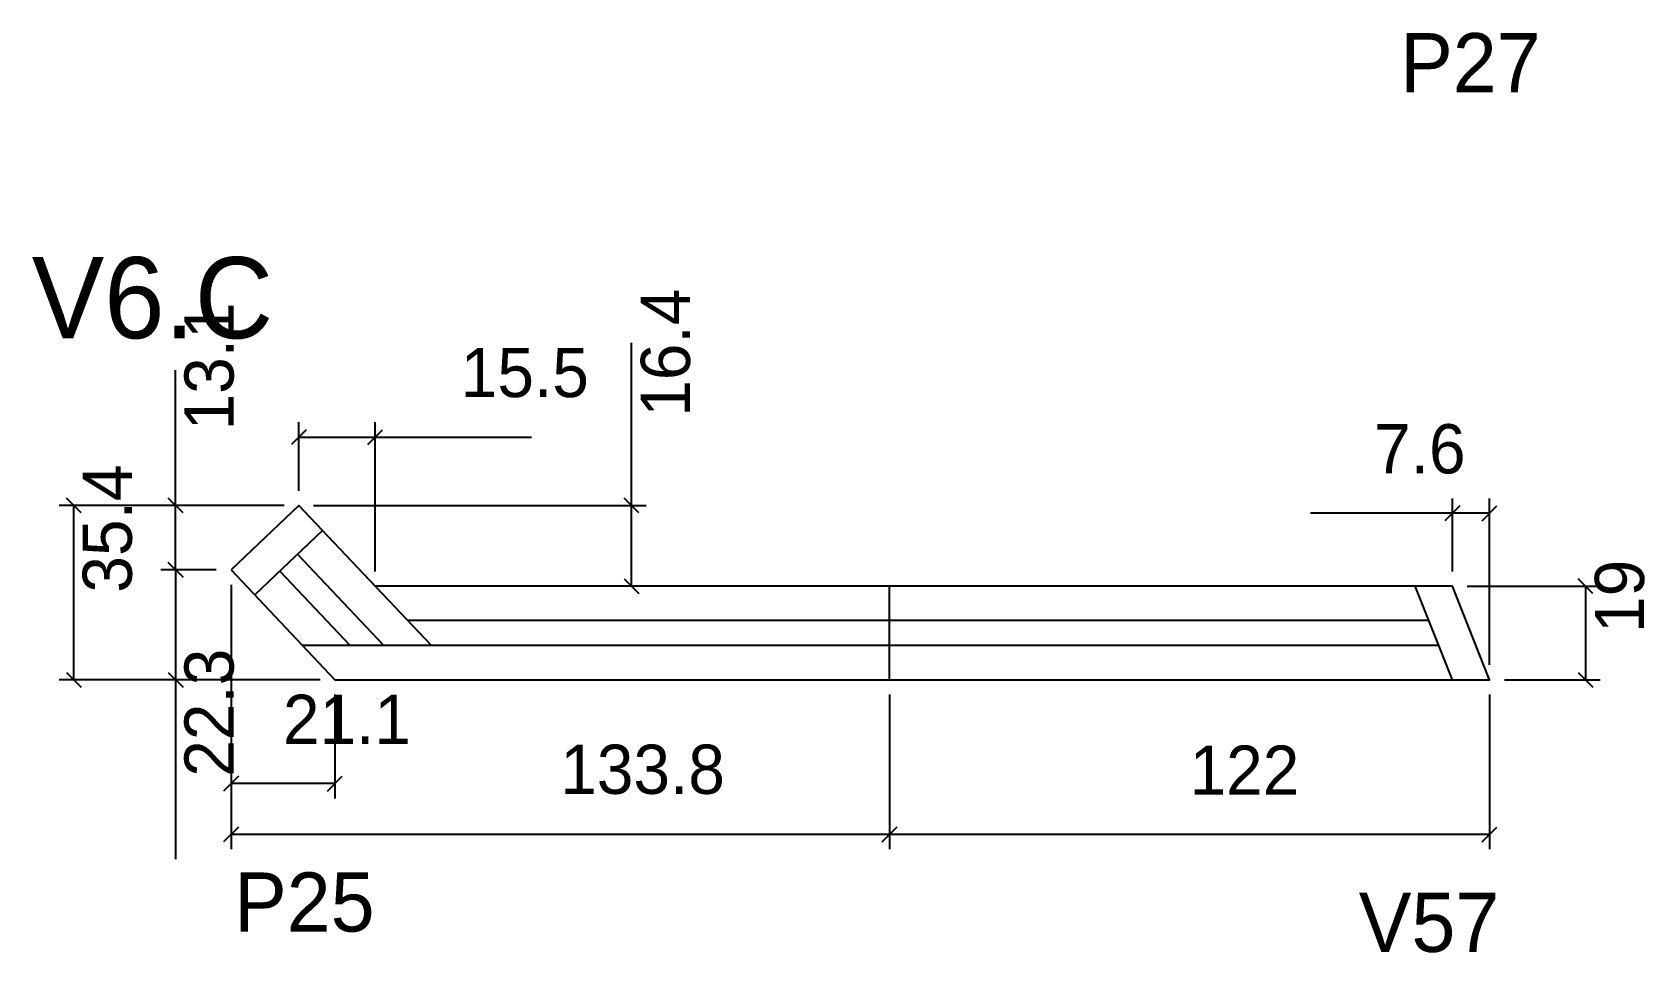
# Model space of a CAD drawing. Header units: metres. Extents: x 4282 to 4609, y 109 to 296.
import ezdxf

# ---------------------------------------------------------------- set-up
doc = ezdxf.new("R2010")
doc.units = ezdxf.units.M
for name, color, linetype in [('5', 7, 'Continuous'), ('NOMENCLATURA', 7, 'Continuous'), ('Painéis', 7, 'Continuous'), ('SARR_2.2x7', 7, 'Continuous')]:
    doc.layers.add(name, color=color, linetype=linetype)

msp = doc.modelspace()

# ---------------------------------------------------------------- linework, layer by layer
at = {"layer": 'Painéis', "color": 4, "lineweight": 25}
for p, q in [((4403.26, 199.47), (4403.26, 232.52)), ((4310.65, 199.47), (4310.65, 226.98)), ((4335.69, 202.47), (4335.69, 216.39)), ((4351.18, 186.11), (4351.18, 216.39)), ((4335.69, 213.39), (4351.18, 213.39)), ((4351.18, 213.39), (4382.98, 213.39)), ((4570.07, 186.11), (4570.07, 200.91)), ((4577.63, 167.11), (4577.63, 200.91)), ((4332.69, 199.47), (4286.97, 199.47)), ((4289.97, 164.11), (4289.97, 199.47)), ((4332.69, 199.47), (4307.65, 199.47)), ((4310.65, 186.41), (4310.65, 199.47)), ((4338.69, 199.47), (4406.26, 199.47)), ((4403.26, 183.11), (4403.26, 199.47)), ((4570.07, 197.91), (4541.27, 197.91)), ((4577.63, 197.91), (4570.07, 197.91)), ((4318.9, 186.41), (4307.65, 186.41)), ((4318.9, 186.41), (4307.65, 186.41)), ((4310.65, 186.41), (4310.65, 164.11)), ((4321.9, 183.41), (4321.9, 129.68)), ((4321.9, 183.41), (4321.9, 140.01)), ((4573.07, 183.11), (4600.11, 183.11)), ((4597.11, 183.11), (4597.11, 164.11)), ((4340.01, 164.11), (4286.97, 164.11)), ((4340.01, 164.11), (4307.65, 164.11)), ((4310.65, 164.11), (4310.65, 127.7)), ((4580.63, 164.11), (4600.11, 164.11)), ((4343.01, 161.11), (4343.01, 140.01)), ((4455.68, 161.11), (4455.68, 129.68)), ((4455.68, 161.11), (4455.68, 129.68)), ((4577.63, 161.11), (4577.63, 129.68)), ((4343.01, 143.01), (4321.9, 143.01)), ((4455.68, 132.68), (4321.9, 132.68)), ((4577.63, 132.68), (4455.68, 132.68))]:
    msp.add_line(p, q, dxfattribs=at)
at = {"layer": 'Painéis', "color": 0, "lineweight": 25}
for p, q in [((4337.19, 214.89), (4334.19, 211.89)), ((4349.68, 211.89), (4352.68, 214.89)), ((4291.47, 197.97), (4288.47, 200.97)), ((4312.15, 197.97), (4309.15, 200.97)), ((4404.76, 197.97), (4401.76, 200.97)), ((4571.57, 199.41), (4568.57, 196.41)), ((4576.13, 196.41), (4579.13, 199.41)), ((4312.15, 184.91), (4309.15, 187.91)), ((4309.15, 187.91), (4312.15, 184.91)), ((4401.76, 184.61), (4404.76, 181.61)), ((4598.61, 181.61), (4595.61, 184.61)), ((4288.47, 165.61), (4291.47, 162.61)), ((4309.15, 165.61), (4312.15, 162.61)), ((4595.61, 165.61), (4598.61, 162.61)), ((4323.4, 144.51), (4320.4, 141.51)), ((4341.51, 141.51), (4344.51, 144.51)), ((4323.4, 134.18), (4320.4, 131.18)), ((4457.18, 134.18), (4454.18, 131.18)), ((4454.18, 131.18), (4457.18, 134.18)), ((4576.13, 131.18), (4579.13, 134.18))]:
    msp.add_line(p, q, dxfattribs=at)
at = {"layer": 'Painéis', "color": 200, "lineweight": 25}
msp.add_line((4455.68, 164.11), (4455.68, 183.11), dxfattribs=at)
msp.add_lwpolyline([(4321.9, 186.41), (4343.01, 164.11), (4577.63, 164.11), (4570.07, 183.11), (4351.18, 183.11), (4335.69, 199.47), (4321.9, 186.41)], dxfattribs=at)
at = {"layer": 'SARR_2.2x7', "color": 40, "lineweight": 25}
for p, q in [((4340.51, 194.39), (4326.71, 181.33)), ((4362.54, 171.11), (4340.33, 194.57)), ((4352.9, 171.11), (4335.42, 189.58)), ((4331.79, 186.14), (4346.02, 171.11)), ((4570.1, 164.11), (4562.53, 183.11)), ((4455.68, 176.11), (4357.81, 176.11)), ((4565.32, 176.11), (4455.68, 176.11)), ((4336.38, 171.11), (4455.68, 171.11)), ((4455.68, 171.11), (4567.31, 171.11))]:
    msp.add_line(p, q, dxfattribs=at)

# ---------------------------------------------------------------- texts
at = {"layer": '5', "color": 5, "lineweight": 25}
for s, p in [('P27', (4559.46, 283.42)), ('P25', (4322.52, 112.97)), ('V57', (4551.05, 108.84))]:
    msp.add_text(s, height=12, rotation=360, dxfattribs=at).set_placement(p)
at = {"layer": 'NOMENCLATURA', "color": 7, "lineweight": 25}
msp.add_text('V6.C', height=16.5, dxfattribs=at).set_placement((4281.41, 233.44))
at = {"layer": 'Painéis', "color": 240, "lineweight": 25}
for s, p in [('16.4', (4415.16, 217.5)), ('13.1', (4322.43, 214.73)), ('35.4', (4301.75, 181.79)), ('19', (4609.02, 173.61)), ('22.3', (4322.43, 144.4))]:
    msp.add_text(s, height=10, rotation=90, dxfattribs=at).set_placement(p)
for s, p in [('15.5', (4368.58, 221.5)), ('7.6', (4554.17, 206.01)), ('21.1', (4332.45, 151.07)), ('133.8', (4388.79, 140.93)), ('122', (4516.66, 140.74))]:
    msp.add_text(s, height=10, dxfattribs=at).set_placement(p)

doc.saveas('drawing.dxf')
